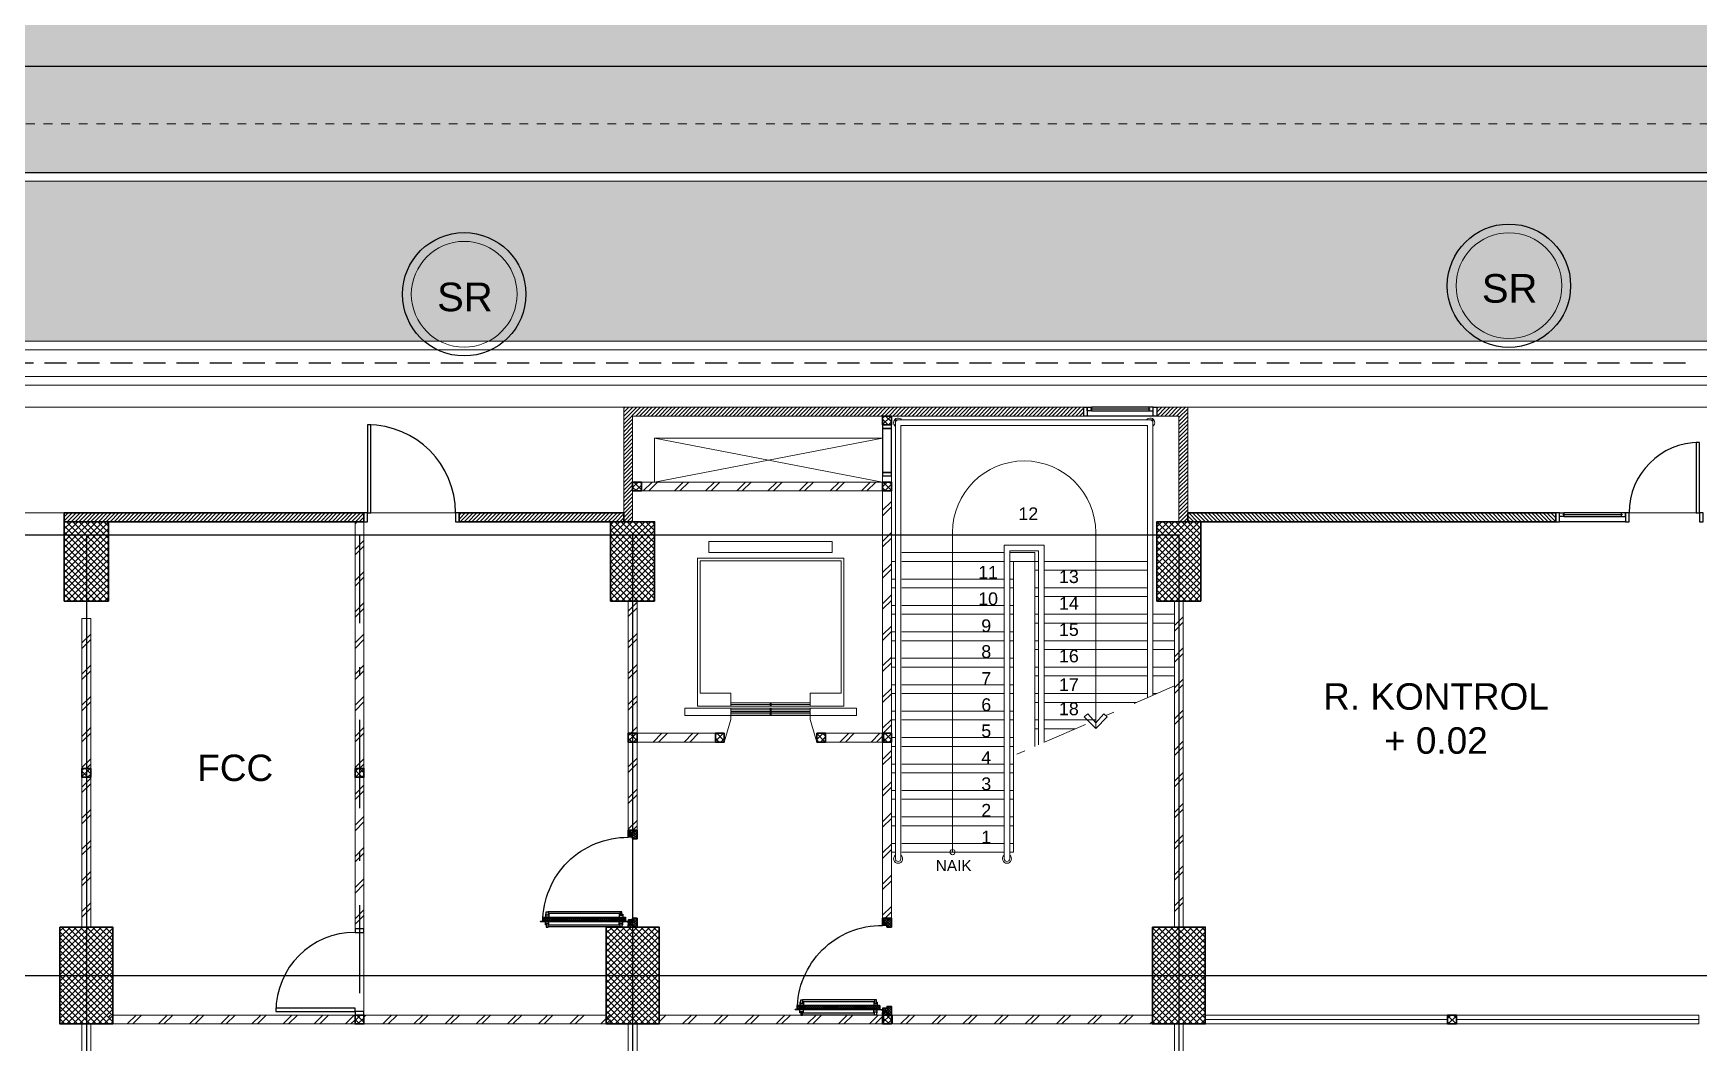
# Model space of a CAD drawing. Header units: inches. Extents: x 0 to 558, y -1 to 295.
# Drawn here: x 354.39 to 373.29, y 183.91 to 195.36 of the extents above; entities that cross this region are included whole.
import ezdxf
from ezdxf.enums import TextEntityAlignment as Align

# ---------------------------------------------------------------- set-up
doc = ezdxf.new("R2010")
doc.units = ezdxf.units.IN
doc.header["$MEASUREMENT"] = 0
for name, pattern in [('$0$HIDDEN', [0.375, 0.25, -0.125]), ('DASHDOT', [1, 0.5, -0.25, 0, -0.25]), ('DASHDOT2', [0.5, 0.25, -0.125, 0, -0.125])]:
    doc.linetypes.add(name, pattern=pattern)
for name, color, linetype, lineweight in [('ars', 11, 'Continuous', 0), ('ars @ 1', 11, 'Continuous', 0), ('ARSIR', 31, 'Continuous', 5), ('ARSIR BETON', 8, 'Continuous', 5), ('DINDING2', 146, 'Continuous', 5), ('GSB', 1, 'Continuous', 15), ('KOL', 1, 'Continuous', 30), ('KOLOM', 4, 'Continuous', 9), ('lan', 7, 'Continuous', 15), ('LIFT', 15, 'Continuous', 15), ('NOT', 7, 'Continuous', 20), ('RUMPUT', 93, 'Continuous', 0), ('SANITAIR', 15, 'Continuous', 9), ('Stair', 7, 'Continuous', 15), ('tem', 5, 'Continuous', 20)]:
    doc.layers.add(name, color=color, linetype=linetype, lineweight=lineweight)
doc.layers.add('as', color=1, linetype='Continuous', plot=False)
for name, color, linetype in [('HID', 1, 'Continuous'), ('Kusen', 30, 'Continuous'), ('LANTAI', 57, 'Continuous'), ('STL', 6, 'Continuous')]:
    doc.layers.add(name, color=color, linetype=linetype)
doc.styles.add('RM25', font='arial.ttf')
doc.styles.get("Standard").update_dxf_attribs({"font": 'arial.ttf'})
pattern_1 = [(45, (1595.51912, -394.0752), (-0.176776695, 0.176776695), []), (45, (1595.58162, -394.0752), (-0.176776695, 0.176776695), [])]
pattern_2 = [(225, (1.1, 1e-06), (-0.014142, 0.014142), []), (135, (1.1, 1e-06), (0.014142, 0.014142), [])]
pattern_3 = [(315, (-2e-13, 1e-06), (0.014142, 0.014142), []), (45, (-2e-13, 1e-06), (-0.014142, 0.014142), [])]
pattern_4 = [(86.66969, (37.0798, 226.14725), (-0.5066041, 0.569206), [0.142875, -0.934755]), (41.66969, (37.0798, 226.14725), (-0.5066045, 0.5692064), [0.142875, -0.619125]), (131.66969, (37.0798, 226.14725), (-0.5692064, -0.5066045), [0.142875, -0.619125])]

# ---------------------------------------------------------------- blocks, each defined once
blk = doc.blocks.new('K 10.10')
at = {"layer": 'ars'}
h = blk.add_hatch(dxfattribs=at)
h.set_pattern_fill('_USER', color=256, scale=0.05, angle=45, double=1, pattern_type=0)
h.set_pattern_definition([(45, (0, 0), (-0.035355339, 0.035355339), []), (135, (0, 0), (-0.035355339, -0.035355339), [])])
h.paths.add_polyline_path([(1560.538, 1380.407), (1560.638, 1380.407), (1560.638, 1380.507), (1560.538, 1380.507)])
at = {"layer": 'KOL'}
blk.add_lwpolyline([(1560.538, 1380.407), (1560.638, 1380.407), (1560.638, 1380.507), (1560.538, 1380.507)], close=True, dxfattribs=at)
blk = doc.blocks.new('k1')
at = {"layer": 'ars'}
h = blk.add_hatch(dxfattribs=at)
h.set_pattern_fill('_USER', color=256, scale=0.05, angle=45, double=1, pattern_type=0)
h.set_pattern_definition([(45, (0, -5), (-0.03535534, 0.03535534), []), (135, (0, -5), (-0.03535534, -0.03535534), [])])
h.paths.add_polyline_path([(-0.3, -0.55), (0.3, -0.55), (0.3, 0.55), (-0.3, 0.55)])
at = {"layer": 'KOL'}
blk.add_lwpolyline([(-0.3, -0.55), (0.3, -0.55), (0.3, 0.55), (-0.3, 0.55)], close=True, dxfattribs=at)
blk = doc.blocks.new('k3')
at = {"layer": 'ars'}
h = blk.add_hatch(dxfattribs=at)
h.set_pattern_fill('_USER', color=256, scale=0.05, angle=45, double=1, pattern_type=0)
h.set_pattern_definition([(45, (0, -5.05), (-0.03535534, 0.03535534), []), (135, (0, -5.05), (-0.03535534, -0.03535534), [])])
h.paths.add_polyline_path([(-0.25, -0.45), (0.25, -0.45), (0.25, 0.45), (-0.25, 0.45)])
at = {"layer": 'KOL'}
blk.add_lwpolyline([(-0.25, -0.45), (0.25, -0.45), (0.25, 0.45), (-0.25, 0.45)], close=True, dxfattribs=at)
blk = doc.blocks.new('LIFT PENUMPANG')
at = {"layer": 'LIFT'}
for points in [[(-0.705, 1.955), (-0.705, 1.83), (0.695, 1.83), (0.695, 1.955)], [(-0.835, 1.765), (-0.835, 0.085), (0.825, 0.085), (0.825, 1.765)], [(-0.805, 1.735), (-0.805, 0.235), (-0.455, 0.235), (-0.455, 0.085), (0.445, 0.085), (0.445, 0.235), (0.795, 0.235), (0.795, 1.735)], [(-0.455, 0.085), (0.445, 0.085), (0.445, 0.125), (-0.455, 0.125)], [(-0.455, 0.105), (0.445, 0.105), (0.445, 0.125), (-0.455, 0.125)], [(-0.455, 0.025), (0.445, 0.025), (0.445, 0.065), (-0.455, 0.065)], [(-0.455, 0.045), (0.445, 0.045), (0.445, 0.065), (-0.455, 0.065)], [(-0.455, -0.02), (0.445, -0.02), (0.445, 0.02), (-0.455, 0.02)], [(-0.455, 0), (0.445, 0), (0.445, 0.02), (-0.455, 0.02)], [(-0.01, 0.125), (0, 0.125), (0, 0.085), (-0.01, 0.085)], [(-0.01, 0.065), (0, 0.065), (0, 0.025), (-0.01, 0.025)], [(-0.01, 0.02), (0, 0.02), (0, -0.02), (-0.01, -0.02)]]:
    blk.add_lwpolyline(points, close=True, dxfattribs=at)
for points in [[(-0.455, -0.02), (-0.98, -0.02), (-0.98, 0.065), (0.97, 0.065), (0.97, -0.02), (0.445, -0.02)], [(-0.455, -0.02), (-0.455, -0.065), (-0.53, -0.32)], [(0.445, -0.02), (0.445, -0.065), (0.52, -0.32)]]:
    blk.add_lwpolyline(points, dxfattribs=at)
at = {"layer": 'KOLOM', "extrusion": (0, 0, -1), "zscale": -1, "rotation": 270}
blk.add_blockref('K 10.10', (-1379.877, 1560.318), dxfattribs=at)
at = {"layer": 'KOLOM', "extrusion": (0, 0, -1), "xscale": -1, "zscale": -1, "rotation": 90}
blk.add_blockref('K 10.10', (1379.887, 1560.318), dxfattribs=at)
blk = doc.blocks.new('D-P90')
at = {"layer": 'ars'}
h = blk.add_hatch(dxfattribs=at)
h.set_pattern_fill('ANSI37', color=256, scale=0.005, angle=-90, style=0)
h.set_pattern_definition([(45, (-1350.94906, -1248.591899), (0.01122532015, -0.01122532015), []), (315, (-1350.94906, -1248.591899), (-0.01122532015, -0.01122532015), [])])
h.paths.add_polyline_path([(0.009, -0.183, -0.414214), (0.01, -0.184), (0.01, -1.116, -0.414214), (0.009, -1.117), (-0.034, -1.117, 0.414214), (-0.037, -1.12), (-0.037, -1.142, -1), (-0.038, -1.142), (-0.038, -0.158, -1), (-0.037, -0.158), (-0.037, -0.181, 0.414214), (-0.034, -0.183)])
at = {"layer": 'as'}
for p, q in [((-0.04, -0.158), (-0.046, -0.158)), ((-0.042, -0.161), (-0.042, -0.155))]:
    blk.add_line(p, q, dxfattribs=at)
at = {"layer": 'HID'}
for p, q in [((-0.044, -0.125), (-0.092, -0.077)), ((-0.042, -0.123), (-0.091, -0.075)), ((-0.066, -0.147), (-0.023, -0.104)), ((-0.063, -0.147), (-0.023, -0.107)), ((0.966, -0.147), (0.923, -0.104)), ((0.963, -0.147), (0.923, -0.107)), ((0.942, -0.123), (0.991, -0.075)), ((0.944, -0.125), (0.992, -0.077))]:
    blk.add_line(p, q, dxfattribs=at)
for points in [[(-0.044, -0.125), (-0.044, -0.125), (-0.042, -0.123), (-0.042, -0.123)], [(0.944, -0.125), (0.944, -0.125), (0.942, -0.123), (0.942, -0.123)]]:
    blk.add_lwpolyline(points, dxfattribs=at)
at = {"layer": 'KOL'}
blk.add_line((0.97, -0.13), (0.97, -0.15), dxfattribs=at)
at = {"layer": 'Kusen'}
for p, q in [((-0.042, -0.155), (-0.038, -0.156)), ((-0.042, -0.157), (-0.038, -0.158))]:
    blk.add_line(p, q, dxfattribs=at)
at = {"layer": 'Kusen', "ltscale": 2}
for p, q in [((-0.099, -0.221), (-0.099, -1.06)), ((-0.079, -0.241), (-0.079, -1.06)), ((-0.074, -0.211), (-0.04, -0.211)), ((-0.074, -0.221), (-0.074, -0.211)), ((-0.074, -0.251), (-0.074, -0.241)), ((-0.074, -0.251), (-0.04, -0.251)), ((-0.061, -0.251), (-0.061, -0.211)), ((-0.04, -0.251), (-0.04, -0.211)), ((0.046, -0.211), (0.012, -0.211)), ((0.012, -0.251), (0.012, -0.211)), ((0.046, -0.251), (0.012, -0.251)), ((0.033, -0.251), (0.033, -0.211)), ((0.046, -0.221), (0.046, -0.211)), ((0.046, -0.251), (0.046, -0.241)), ((0.053, -0.241), (0.053, -1.06)), ((0.073, -0.221), (0.073, -1.06)), ((-0.074, -1.05), (-0.04, -1.05)), ((-0.074, -1.05), (-0.074, -1.06)), ((-0.074, -1.08), (-0.074, -1.09)), ((-0.074, -1.09), (-0.04, -1.09)), ((-0.061, -1.05), (-0.061, -1.09)), ((-0.04, -1.05), (-0.04, -1.09)), ((0.046, -1.05), (0.012, -1.05)), ((0.012, -1.05), (0.012, -1.09)), ((0.046, -1.09), (0.012, -1.09)), ((0.033, -1.05), (0.033, -1.09)), ((0.046, -1.05), (0.046, -1.06)), ((0.046, -1.08), (0.046, -1.09))]:
    blk.add_line(p, q, dxfattribs=at)
for points in [[(-0.099, -0.241), (-0.061, -0.241), (-0.061, -0.221), (-0.099, -0.221), (-0.099, -0.241)], [(0.073, -0.241), (0.033, -0.241), (0.033, -0.221), (0.073, -0.221), (0.073, -0.241)], [(-0.101, -1.06), (-0.061, -1.06), (-0.061, -1.08), (-0.101, -1.08), (-0.101, -1.06)], [(0.073, -1.06), (0.033, -1.06), (0.033, -1.08), (0.073, -1.08), (0.073, -1.06)]]:
    blk.add_lwpolyline(points, dxfattribs=at)
at = {"layer": 'Kusen'}
blk.add_circle((-0.042, -0.158), 0.001, dxfattribs=at)
for radius, start, end in [(0.0025, 75.7804, 11.3851), (0.961, 270, 0.4597)]:
    blk.add_arc((-0.042, -0.158), radius, start, end, dxfattribs=at)
at = {"layer": 'STL'}
for p, q in [((-0.038, -0.158), (-0.038, -1.142)), ((-0.037, -0.181), (-0.037, -0.158)), ((-0.034, -0.183), (0.009, -0.183)), ((0.01, -0.184), (0.01, -1.116)), ((-0.037, -1.12), (-0.037, -1.142)), ((-0.034, -1.117), (0.009, -1.117))]:
    blk.add_line(p, q, dxfattribs=at)
for points in [[(0, -0.1), (0, -0.103), (-0.019, -0.103, 0.414214), (-0.02, -0.105), (-0.02, -0.148, -0.414214), (-0.022, -0.15), (-0.068, -0.15, -0.414214), (-0.07, -0.148), (-0.07, -0.13), (-0.067, -0.13), (-0.067, -0.146, 0.414214), (-0.065, -0.147), (-0.024, -0.147, 0.414214), (-0.023, -0.146), (-0.023, -0.102, -0.414214), (-0.021, -0.1)], [(0.9, -0.1), (0.9, -0.103), (0.919, -0.103, -0.414214), (0.92, -0.105), (0.92, -0.148, 0.414214), (0.922, -0.15), (0.968, -0.15, 0.414214), (0.97, -0.148), (0.97, -0.13), (0.967, -0.13), (0.967, -0.146, -0.414214), (0.966, -0.147), (0.925, -0.147, -0.414214), (0.923, -0.146), (0.923, -0.102, 0.414214), (0.921, -0.1)]]:
    blk.add_lwpolyline(points, format="xyb", close=True, dxfattribs=at)
blk.add_lwpolyline([(0.009, -0.182), (-0.034, -0.182, -0.414214), (-0.035, -0.181), (-0.035, -0.158, 1), (-0.04, -0.158), (-0.04, -1.142, 1), (-0.035, -1.142), (-0.035, -1.12, -0.414214), (-0.034, -1.119), (0.009, -1.119, 0.414214), (0.012, -1.116), (0.012, -0.184)], format="xyb", dxfattribs=at)
for centre, radius, start, end in [((-0.038, -0.158), 0.00075, 0, 180), ((-0.034, -0.181), 0.0025, 180, 270), ((0.009, -0.184), 0.0025, 360, 90), ((0.009, -0.184), 0.001, 360, 90), ((-0.034, -1.12), 0.0025, 90, 180), ((0.009, -1.116), 0.001, 270, 0), ((-0.038, -1.142), 0.00075, 180, 0)]:
    blk.add_arc(centre, radius, start, end, dxfattribs=at)
blk = doc.blocks.new('PINTU DARURAT')
at = {"layer": 'ARSIR'}
h = blk.add_hatch(dxfattribs=at)
h.set_pattern_fill('_USER', color=256, scale=0.02, angle=315, style=0, double=1, pattern_type=0)
h.set_pattern_definition(pattern_3)
edge = h.paths.add_edge_path()
edge.add_line((0, 0), (0.1, 0))
edge.add_line((0.1, 0), (0.1, 0.05))
edge.add_line((0.1, 0.05), (0.077, 0.05))
edge.add_line((0.077, 0.05), (0.077, 0.096))
edge.add_arc((0.076, 0.096), 0.0015, 360, 450)
edge.add_line((0.075, 0.097), (0.035, 0.097))
edge.add_arc((0.035, 0.096), 0.0015, 90, 180)
edge.add_line((0.033, 0.096), (0.033, 0.08))
edge.add_line((0.033, 0.08), (0.03, 0.08))
edge.add_line((0.03, 0.08), (0.03, 0.1))
edge.add_line((0.03, 0.1), (0, 0.1))
edge.add_line((0, 0.1), (0, 0))
h = blk.add_hatch(dxfattribs=at)
h.set_pattern_fill('_USER', color=256, scale=0.02, angle=315, style=0, double=1, pattern_type=0)
h.set_pattern_definition(pattern_3)
edge = h.paths.add_edge_path()
edge.add_line((0, 0), (0.1, 0))
edge.add_line((0.1, 0), (0.1, 0.05))
edge.add_line((0.1, 0.05), (0.077, 0.05))
edge.add_line((0.077, 0.05), (0.077, 0.096))
edge.add_arc((0.076, 0.096), 0.0015, 360, 450)
edge.add_line((0.075, 0.097), (0.035, 0.097))
edge.add_arc((0.035, 0.096), 0.0015, 90, 180)
edge.add_line((0.033, 0.096), (0.033, 0.08))
edge.add_line((0.033, 0.08), (0.03, 0.08))
edge.add_line((0.03, 0.08), (0.03, 0.1))
edge.add_line((0.03, 0.1), (0, 0.1))
edge.add_line((0, 0.1), (0, 0))
h = blk.add_hatch(dxfattribs=at)
h.set_pattern_fill('_USER', color=256, scale=0.02, angle=315, style=0, double=1, pattern_type=0)
h.set_pattern_definition(pattern_2)
edge = h.paths.add_edge_path()
edge.add_line((1.1, 0), (1, 0))
edge.add_line((1, 0), (1, 0.05))
edge.add_line((1, 0.05), (1.023, 0.05))
edge.add_line((1.023, 0.05), (1.023, 0.096))
edge.add_arc((1.024, 0.096), 0.0015, -630, -540, ccw=False)
edge.add_line((1.024, 0.097), (1.065, 0.097))
edge.add_arc((1.065, 0.096), 0.0015, -360, -270, ccw=False)
edge.add_line((1.067, 0.096), (1.067, 0.08))
edge.add_line((1.067, 0.08), (1.07, 0.08))
edge.add_line((1.07, 0.08), (1.07, 0.1))
edge.add_line((1.07, 0.1), (1.1, 0.1))
edge.add_line((1.1, 0.1), (1.1, 0))
h = blk.add_hatch(dxfattribs=at)
h.set_pattern_fill('_USER', color=256, scale=0.02, angle=315, style=0, double=1, pattern_type=0)
h.set_pattern_definition(pattern_2)
edge = h.paths.add_edge_path()
edge.add_line((1.1, 0), (1, 0))
edge.add_line((1, 0), (1, 0.05))
edge.add_line((1, 0.05), (1.023, 0.05))
edge.add_line((1.023, 0.05), (1.023, 0.096))
edge.add_arc((1.024, 0.096), 0.0015, -630, -540, ccw=False)
edge.add_line((1.024, 0.097), (1.065, 0.097))
edge.add_arc((1.065, 0.096), 0.0015, -360, -270, ccw=False)
edge.add_line((1.067, 0.096), (1.067, 0.08))
edge.add_line((1.067, 0.08), (1.07, 0.08))
edge.add_line((1.07, 0.08), (1.07, 0.1))
edge.add_line((1.07, 0.1), (1.1, 0.1))
edge.add_line((1.1, 0.1), (1.1, 0))
at = {"layer": 'KOL'}
blk.add_line((1.1, 0.1), (1.1, 0), dxfattribs=at)
blk.add_line((1.1, 0.1), (1.1, 0), dxfattribs=at)
blk.add_line((1.1, 0.1), (1.1, 0), dxfattribs=at)
blk.add_line((1.1, 0.1), (1.1, 0), dxfattribs=at)
for points in [[(0, 0), (0.1, 0), (0.1, 0.05), (0.077, 0.05), (0.077, 0.096, 0.414214), (0.075, 0.097), (0.035, 0.097, 0.414214), (0.033, 0.096), (0.033, 0.08), (0.03, 0.08), (0.03, 0.1), (0, 0.1)], [(0, 0), (0.1, 0), (0.1, 0.05), (0.077, 0.05), (0.077, 0.096, 0.414214), (0.075, 0.097), (0.035, 0.097, 0.414214), (0.033, 0.096), (0.033, 0.08), (0.03, 0.08), (0.03, 0.1), (0, 0.1)], [(1.1, 0), (1, 0), (1, 0.05), (1.023, 0.05), (1.023, 0.096, -0.414214), (1.024, 0.097), (1.065, 0.097, -0.414214), (1.067, 0.096), (1.067, 0.08), (1.07, 0.08), (1.07, 0.1), (1.1, 0.1)], [(1.1, 0), (1, 0), (1, 0.05), (1.023, 0.05), (1.023, 0.096, -0.414214), (1.024, 0.097), (1.065, 0.097, -0.414214), (1.067, 0.096), (1.067, 0.08), (1.07, 0.08), (1.07, 0.1), (1.1, 0.1)]]:
    blk.add_lwpolyline(points, format="xyb", close=True, dxfattribs=at)
at = {"layer": 'Kusen', "xscale": -1, "rotation": 180}
blk.add_blockref('D-P90', (0.1, -0.05), dxfattribs=at)
blk = doc.blocks.new('T. J2')
at = {"layer": 'Kusen'}
for p, q in [((-0.419, 0), (0.331, 0)), ((-0.369, 0.1), (0.281, 0.1)), ((0.281, 0.06), (-0.369, 0.06))]:
    blk.add_line(p, q, dxfattribs=at)
for points in [[(-0.459, 0), (-0.419, 0), (-0.419, 0.1), (-0.459, 0.1)], [(0.331, 0), (0.371, 0), (0.371, 0.1), (0.331, 0.1)]]:
    blk.add_lwpolyline(points, close=True, dxfattribs=at)
for points in [[(-0.369, 0.077), (-0.369, 0.06), (-0.419, 0.06), (-0.419, 0.1), (-0.369, 0.1), (-0.369, 0.082), (-0.379, 0.082), (-0.379, 0.077), (-0.369, 0.077)], [(0.281, 0.077), (0.281, 0.06), (0.331, 0.06), (0.331, 0.1), (0.281, 0.1), (0.281, 0.082), (0.291, 0.082), (0.291, 0.077), (0.281, 0.077)]]:
    blk.add_lwpolyline(points, dxfattribs=at)
at = {"layer": 'Kusen', "color": 141}
blk.add_lwpolyline([(-0.379, 0.077), (0.291, 0.077), (0.291, 0.082), (-0.379, 0.082)], close=True, dxfattribs=at)
blk = doc.blocks.new('P.SHAFT')
for points in [[(-0.05, 0.54), (-0.05, 0.58), (0.05, 0.58), (0.05, 0.54)], [(-0.05, 0.04), (-0.05, 0.54), (0.05, 0.54), (0.05, 0.04)], [(-0.05, 0), (-0.05, 0.04), (0.05, 0.04), (0.05, 0)]]:
    blk.add_lwpolyline(points, close=True)
blk = doc.blocks.new('P.80')
at = {"layer": 'Kusen'}
for points in [[(-69.809, -74.837), (-69.769, -74.837), (-69.769, -74.037), (-69.809, -74.037)], [(-70.609, -74.937), (-70.569, -74.937), (-70.569, -74.837), (-70.609, -74.837)], [(-69.769, -74.937), (-69.729, -74.937), (-69.729, -74.837), (-69.769, -74.837)]]:
    blk.add_lwpolyline(points, close=True, dxfattribs=at)
blk.add_arc((-69.769, -74.837), 0.8, 90, 180, dxfattribs=at)
blk = doc.blocks.new('DEN-1 BLOK 2')
at = {"layer": 'ars'}
h = blk.add_hatch(dxfattribs=at)
h.set_pattern_fill('ANSI31', color=256, scale=0.25, style=0)
h.set_pattern_definition([(45, (68.100002, 55.805), (-0.02209709, 0.02209709), [])])
h.paths.add_polyline_path([(73.32, 57.105), (73.32, 57.005), (68.2, 57.005), (68.2, 55.805), (68.1, 55.805), (68.1, 57.105)])
h = blk.add_hatch(dxfattribs=at)
h.set_pattern_fill('ANSI31', color=256, scale=0.25, style=0)
h.set_pattern_definition([(45, (74.15, 55.805), (-0.0220971, 0.0220971), [])])
edge = h.paths.add_edge_path()
edge.add_line((74.5, 55.805), (74.5, 57.105))
edge.add_line((74.5, 57.105), (74.15, 57.105))
edge.add_line((74.15, 57.105), (74.15, 57.005))
edge.add_line((74.15, 57.005), (74.4, 57.005))
edge.add_line((74.4, 57.005), (74.4, 55.805))
edge.add_line((74.4, 55.805), (74.5, 55.805))
h = blk.add_hatch(dxfattribs=at)
h.set_pattern_fill('ANSI31', color=256, scale=0.25, angle=180, style=0)
h.set_pattern_definition([(225, (-418.078732, 382.87959), (0.0220970869, -0.0220970869), [])])
h.paths.add_polyline_path([(65.15, 55.805), (61.75, 55.805), (61.75, 55.905), (65.15, 55.905)])
h = blk.add_hatch(dxfattribs=at)
h.set_pattern_fill('TEMBOK', color=256, scale=0.25)
h.set_pattern_definition([(45, (-9.3, -3.175), (-0.1767767, 0.1767767), []), (45, (-9.2375, -3.175), (-0.1767767, 0.1767767), [])])
h.paths.add_polyline_path([(65.05, 53.005), (65.15, 53.005), (65.15, 55.805), (65.05, 55.805)])
h = blk.add_hatch(dxfattribs=at)
h.set_pattern_fill('ANSI31', color=256, scale=0.25, angle=180, style=0)
h.set_pattern_definition([(225, (-414.678732, 382.879584), (0.0220970869, -0.0220970869), [])])
h.paths.add_polyline_path([(68.1, 55.805), (68.1, 55.905), (66.23, 55.905), (66.23, 55.805)])
h = blk.add_hatch(dxfattribs=at)
h.set_pattern_fill('ANSI31', color=256, scale=0.25, angle=180, style=0)
h.set_pattern_definition([(315, (566.278732, 382.879584), (-0.0220970869, -0.0220970869), [])])
h.paths.add_polyline_path([(74.5, 55.905), (74.5, 55.805), (78.68, 55.805), (78.68, 55.905)])
h = blk.add_hatch(dxfattribs=at)
h.set_pattern_fill('TEMBOK', color=256, scale=0.25)
h.set_pattern_definition([(45, (-12.4, -3.175), (-0.1767767, 0.1767767), []), (45, (-12.3375, -3.175), (-0.1767767, 0.1767767), [])])
h.paths.add_polyline_path([(61.95, 53.005), (62.05, 53.005), (62.05, 54.705), (61.95, 54.705)])
h = blk.add_hatch(dxfattribs=at)
h.set_pattern_fill('TEMBOK', color=256, scale=0.25)
h.set_pattern_definition([(45, (-12.4, -1.275), (-0.1767767, 0.1767767), []), (45, (-12.3375, -1.275), (-0.1767767, 0.1767767), [])])
h.paths.add_polyline_path([(61.95, 51.205), (62.05, 51.205), (62.05, 52.905), (61.95, 52.905)])
h = blk.add_hatch(dxfattribs=at)
h.set_pattern_fill('TEMBOK', color=256, scale=0.25)
h.set_pattern_definition([(45, (-9.3, -1.355), (-0.1767767, 0.1767767), []), (45, (-9.2375, -1.355), (-0.1767767, 0.1767767), [])])
h.paths.add_polyline_path([(65.05, 51.185), (65.15, 51.185), (65.15, 52.905), (65.05, 52.905)])
h = blk.add_hatch(dxfattribs=at)
h.set_pattern_fill('TEMBOK', color=256, scale=0.25)
h.set_pattern_definition([(45, (-2.9, 0.425), (-0.1767767, 0.1767767), []), (45, (-2.8375, 0.425), (-0.1767767, 0.1767767), [])])
h.paths.add_polyline_path([(65.05, 50.105), (62.25, 50.105), (62.25, 50.205), (65.05, 50.205)])
h = blk.add_hatch(dxfattribs=at)
h.set_pattern_fill('TEMBOK', color=256, scale=0.25)
h.set_pattern_definition([(45, (-4e-10, 0.425), (-0.1767767, 0.1767767), []), (45, (0.0625, 0.425), (-0.1767767, 0.1767767), [])])
h.paths.add_polyline_path([(67.95, 50.105), (65.15, 50.105), (65.15, 50.205), (67.95, 50.205)])
at = {"layer": 'ars @ 1'}
h = blk.add_hatch(dxfattribs=at)
h.set_pattern_fill('TEMBOK', color=256, scale=0.25)
h.set_pattern_definition([(45, (-116.45885, -2.98558), (-0.1767767, 0.1767767), []), (45, (-116.39635, -2.98558), (-0.1767767, 0.1767767), [])])
h.paths.add_polyline_path([(68.3, 56.255), (68.3, 56.155), (71.038, 56.155), (71.038, 56.255)])
h = blk.add_hatch(dxfattribs=at)
h.set_pattern_fill('TEMBOK', color=256, scale=0.25)
h.set_pattern_definition([(45, (1595.49478, -394.0752), (-0.176776695, 0.176776695), []), (45, (1595.55728, -394.0752), (-0.176776695, 0.176776695), [])])
h.paths.add_polyline_path([(71.038, 51.305), (71.138, 51.305), (71.138, 56.155), (71.038, 56.155)])
h = blk.add_hatch(dxfattribs=at)
h.set_pattern_fill('TEMBOK', color=256, scale=0.25)
h.set_pattern_definition(pattern_1)
h.paths.add_polyline_path([(68.15, 52.305), (68.25, 52.305), (68.25, 54.905), (68.15, 54.905)])
h = blk.add_hatch(dxfattribs=at)
h.set_pattern_fill('TEMBOK', color=256, scale=0.25)
h.set_pattern_definition(pattern_1)
h.paths.add_polyline_path([(74.35, 51.205), (74.45, 51.205), (74.45, 54.905), (74.35, 54.905)])
h = blk.add_hatch(dxfattribs=at)
h.set_pattern_fill('TEMBOK', color=256, scale=0.25)
h.set_pattern_definition(pattern_1)
h.paths.add_polyline_path([(74.35, 51.205), (74.45, 51.205), (74.45, 54.905), (74.35, 54.905)])
h = blk.add_hatch(dxfattribs=at)
h.set_pattern_fill('TEMBOK', color=256, scale=0.25)
h.set_pattern_definition(pattern_1)
h.paths.add_polyline_path([(69.141, 53.305), (69.141, 53.405), (68.25, 53.405), (68.25, 53.305)])
h = blk.add_hatch(dxfattribs=at)
h.set_pattern_fill('TEMBOK', color=256, scale=0.25)
h.set_pattern_definition(pattern_1)
h.paths.add_polyline_path([(71.05, 53.305), (71.05, 53.405), (70.391, 53.405), (70.391, 53.305)])
h = blk.add_hatch(dxfattribs=at)
h.set_pattern_fill('TEMBOK', color=256, scale=0.25)
h.set_pattern_definition(pattern_1)
h.paths.add_polyline_path([(71.05, 50.105), (71.05, 50.205), (68.5, 50.205), (68.5, 50.105)])
h = blk.add_hatch(dxfattribs=at)
h.set_pattern_fill('TEMBOK', color=256, scale=0.25)
h.set_pattern_definition(pattern_1)
h.paths.add_polyline_path([(74.1, 50.105), (74.1, 50.205), (71.15, 50.205), (71.15, 50.105)])
at = {"layer": 'ars'}
for p, q in [((71.182, 56.961), (71.182, 51.98)), ((71.182, 56.961), (74.106, 56.961)), ((71.244, 56.899), (71.244, 51.98)), ((71.244, 56.899), (74.044, 56.899)), ((74.044, 56.899), (74.044, 53.809)), ((74.106, 56.961), (74.106, 53.836)), ((71.256, 55.455), (72.418, 55.455)), ((72.418, 55.539), (72.87, 55.539)), ((72.418, 55.539), (72.418, 51.98)), ((72.48, 55.476), (72.808, 55.476)), ((72.48, 55.476), (72.48, 51.98)), ((72.486, 55.455), (72.764, 55.455)), ((72.764, 55.355), (72.764, 55.455)), ((72.808, 55.476), (72.808, 53.274)), ((72.87, 55.539), (72.87, 53.301)), ((72.764, 55.255), (72.808, 55.255)), ((72.87, 55.255), (74.044, 55.255)), ((71.138, 55.155), (71.182, 55.155)), ((71.256, 55.155), (72.418, 55.155)), ((72.48, 55.155), (72.524, 55.155)), ((71.138, 54.855), (71.182, 54.855)), ((71.256, 54.855), (72.418, 54.855)), ((72.48, 54.855), (72.524, 54.855)), ((72.764, 54.955), (72.808, 54.955)), ((72.87, 54.955), (74.044, 54.955)), ((72.764, 54.655), (72.808, 54.655)), ((72.87, 54.655), (74.044, 54.655)), ((74.106, 54.655), (74.35, 54.655)), ((71.138, 54.555), (71.182, 54.555)), ((71.256, 54.555), (72.418, 54.555)), ((72.48, 54.555), (72.524, 54.555)), ((71.138, 54.255), (71.182, 54.255)), ((71.256, 54.255), (72.418, 54.255)), ((72.48, 54.255), (72.524, 54.255)), ((72.764, 54.355), (72.808, 54.355)), ((72.87, 54.355), (74.044, 54.355)), ((74.106, 54.355), (74.35, 54.355)), ((71.138, 53.955), (71.182, 53.955)), ((71.256, 53.955), (72.418, 53.955)), ((72.48, 53.955), (72.524, 53.955)), ((72.764, 54.055), (72.808, 54.055)), ((72.87, 54.055), (74.044, 54.055)), ((74.106, 54.055), (74.35, 54.055)), ((72.764, 53.755), (72.808, 53.755)), ((72.87, 53.755), (73.919, 53.755)), ((71.138, 53.655), (71.182, 53.655)), ((71.256, 53.655), (72.418, 53.655)), ((72.48, 53.655), (72.524, 53.655)), ((71.138, 53.355), (71.182, 53.355)), ((71.256, 53.355), (72.418, 53.355)), ((72.48, 53.355), (72.524, 53.355)), ((72.764, 53.455), (72.808, 53.455)), ((72.87, 53.455), (73.226, 53.455)), ((71.138, 53.055), (71.182, 53.055)), ((71.256, 53.055), (72.418, 53.055)), ((72.48, 53.055), (72.524, 53.055)), ((71.138, 52.755), (71.182, 52.755)), ((71.256, 52.755), (72.418, 52.755)), ((72.48, 52.755), (72.524, 52.755)), ((71.138, 52.455), (71.182, 52.455)), ((71.256, 52.455), (72.418, 52.455)), ((72.48, 52.455), (72.524, 52.455)), ((71.138, 52.155), (71.182, 52.155)), ((71.256, 52.155), (72.418, 52.155)), ((72.48, 52.155), (72.524, 52.155))]:
    blk.add_line(p, q, dxfattribs=at)
for centre, radius, start, end in [((71.213, 56.93), 0.0512, 37.5719, 232.4281), ((71.213, 56.93), 0.0312, 90, 180), ((71.213, 56.93), 0.0512, 307.5719, 322.4281), ((74.075, 56.93), 0.0512, 307.5719, 142.4281), ((74.075, 56.93), 0.0512, 217.5719, 232.4281), ((74.075, 56.93), 0.0312, 0, 90), ((71.213, 51.98), 0.0512, 127.5719, 52.4281), ((72.449, 51.98), 0.0512, 127.5719, 52.4281), ((71.213, 51.98), 0.0312, 180, 0), ((72.449, 51.98), 0.0312, 180, 0)]:
    blk.add_arc(centre, radius, start, end, dxfattribs=at)
at = {"layer": 'as', "linetype": '$0$HIDDEN'}
blk.add_line((80.15, 57.605), (0.45, 57.605), dxfattribs=at)
at = {"layer": 'as'}
for p, q in [((0, 55.655), (74.4, 55.655)), ((62, 55.655), (62, 42.555)), ((68.2, 55.655), (68.2, 42.555)), ((74.4, 55.655), (74.4, 42.555)), ((-0.25, 50.655), (80.6, 50.655))]:
    blk.add_line(p, q, dxfattribs=at)
at = {"layer": 'as', "linetype": 'DASHDOT', "ltscale": 2}
for p, q in [((65.1, 55.655), (65.1, 50.105)), ((62, 55.23), (62, 42.505)), ((68.2, 55.23), (68.2, 42.505)), ((74.4, 55.23), (74.4, 42.505))]:
    blk.add_line(p, q, dxfattribs=at)
at = {"layer": 'KOL'}
for points in [[(65.15, 55.805), (61.75, 55.805), (61.75, 55.905), (65.15, 55.905)], [(68.1, 55.805), (66.23, 55.805), (66.23, 55.905), (68.1, 55.905)], [(78.68, 55.805), (74.5, 55.805), (74.5, 55.905), (78.68, 55.905)]]:
    blk.add_lwpolyline(points, close=True, dxfattribs=at)
at = {"layer": 'Kusen'}
for p, q in [((79.47, 55.805), (78.72, 55.805)), ((79.42, 55.905), (78.77, 55.905)), ((78.77, 55.865), (79.42, 55.865))]:
    blk.add_line(p, q, dxfattribs=at)
for points in [[(65.19, 55.905), (65.23, 55.905), (65.23, 56.905), (65.19, 56.905)], [(65.15, 55.805), (65.19, 55.805), (65.19, 55.905), (65.15, 55.905)], [(66.19, 55.805), (66.23, 55.805), (66.23, 55.905), (66.19, 55.905)], [(78.72, 55.905), (78.68, 55.905), (78.68, 55.805), (78.72, 55.805)], [(65.15, 51.145), (65.15, 51.185), (65.05, 51.185), (65.05, 51.145)], [(65.05, 50.245), (65.05, 50.285), (64.15, 50.285), (64.15, 50.245)], [(65.15, 50.205), (65.15, 50.245), (65.05, 50.245), (65.05, 50.205)]]:
    blk.add_lwpolyline(points, close=True, dxfattribs=at)
for points in [[(78.77, 55.883), (78.77, 55.865), (78.72, 55.865), (78.72, 55.905), (78.77, 55.905), (78.77, 55.888), (78.76, 55.888), (78.76, 55.883), (78.77, 55.883)], [(79.42, 55.883), (79.42, 55.865), (79.47, 55.865), (79.47, 55.905), (79.42, 55.905), (79.42, 55.888), (79.43, 55.888), (79.43, 55.883), (79.42, 55.883)]]:
    blk.add_lwpolyline(points, dxfattribs=at)
at = {"layer": 'Kusen', "color": 141}
blk.add_lwpolyline([(79.43, 55.883), (78.76, 55.883), (78.76, 55.888), (79.43, 55.888)], close=True, dxfattribs=at)
at = {"layer": 'Kusen'}
for centre, radius, start, end in [((65.19, 55.905), 1, 360, 90), ((65.05, 50.245), 0.9, 90, 180)]:
    blk.add_arc(centre, radius, start, end, dxfattribs=at)
at = {"layer": 'lan'}
for p, q in [((0.45, 57.105), (86.35, 57.105)), ((65.23, 55.905), (66.19, 55.905)), ((80.27, 55.905), (79.51, 55.905)), ((71.831, 52.055), (71.831, 55.682)), ((73.457, 55.682), (73.457, 53.458)), ((71.138, 55.355), (71.182, 55.355)), ((71.256, 55.355), (72.418, 55.355)), ((72.486, 55.355), (72.808, 55.355)), ((72.524, 55.355), (72.524, 52.055)), ((72.764, 55.355), (72.764, 53.255)), ((72.87, 55.355), (74.044, 55.355)), ((71.138, 55.055), (71.182, 55.055)), ((71.256, 55.055), (72.418, 55.055)), ((72.48, 55.055), (72.524, 55.055)), ((72.764, 55.055), (72.808, 55.055)), ((72.87, 55.055), (74.044, 55.055)), ((71.138, 54.755), (71.182, 54.755)), ((71.256, 54.755), (72.418, 54.755)), ((72.48, 54.755), (72.524, 54.755)), ((72.764, 54.755), (72.808, 54.755)), ((72.87, 54.755), (74.044, 54.755)), ((74.106, 54.755), (74.35, 54.755)), ((71.138, 54.455), (71.182, 54.455)), ((71.256, 54.455), (72.418, 54.455)), ((72.48, 54.455), (72.524, 54.455)), ((72.764, 54.455), (72.808, 54.455)), ((72.87, 54.455), (74.044, 54.455)), ((74.106, 54.455), (74.35, 54.455)), ((71.138, 54.155), (71.182, 54.155)), ((71.256, 54.155), (72.418, 54.155)), ((72.48, 54.155), (72.524, 54.155)), ((72.764, 54.155), (72.808, 54.155)), ((72.87, 54.155), (74.044, 54.155)), ((74.106, 54.155), (74.35, 54.155)), ((71.138, 53.855), (71.182, 53.855)), ((71.256, 53.855), (72.418, 53.855)), ((72.48, 53.855), (72.524, 53.855)), ((72.764, 53.855), (72.808, 53.855)), ((72.87, 53.855), (74.044, 53.855)), ((74.106, 53.855), (74.15, 53.855)), ((71.138, 53.555), (71.182, 53.555)), ((71.256, 53.555), (72.418, 53.555)), ((72.48, 53.555), (72.524, 53.555)), ((72.764, 53.555), (72.808, 53.555)), ((72.87, 53.555), (73.457, 53.555)), ((71.138, 53.255), (71.182, 53.255)), ((71.256, 53.255), (72.418, 53.255)), ((72.48, 53.255), (72.524, 53.255)), ((71.138, 52.955), (71.182, 52.955)), ((71.256, 52.955), (72.418, 52.955)), ((72.48, 52.955), (72.524, 52.955)), ((71.138, 52.655), (71.182, 52.655)), ((71.256, 52.655), (72.418, 52.655)), ((72.48, 52.655), (72.524, 52.655)), ((71.138, 52.355), (71.182, 52.355)), ((71.256, 52.355), (72.418, 52.355)), ((72.48, 52.355), (72.524, 52.355)), ((71.138, 52.055), (71.182, 52.055)), ((71.256, 52.055), (72.418, 52.055)), ((72.48, 52.055), (72.524, 52.055)), ((65.15, 51.145), (65.15, 50.245)), ((77.45, 50.155), (74.7, 50.155)), ((77.55, 50.155), (80.3, 50.155))]:
    blk.add_line(p, q, dxfattribs=at)
at = {"layer": 'lan', "linetype": 'Continuous'}
for p, q in [((71.038, 56.755), (68.45, 56.755)), ((68.45, 56.755), (68.45, 56.255))]:
    blk.add_line(p, q, dxfattribs=at)
at = {"layer": 'lan', "linetype": 'DASHDOT'}
blk.add_line((74.35, 53.942), (72.524, 53.151), dxfattribs=at)
at = {"layer": 'lan', "linetype": 'Continuous'}
for points in [[(68.45, 56.755), (71.038, 56.255)], [(68.45, 56.255), (71.038, 56.755)]]:
    blk.add_lwpolyline(points, dxfattribs=at)
at = {"layer": 'lan'}
blk.add_lwpolyline([(25.05, 55.905), (61.75, 55.905)], dxfattribs=at)
at = {"layer": 'lan', "ltscale": 2}
blk.add_lwpolyline([(73.366, 53.626), (73.326, 53.592), (73.457, 53.458), (73.588, 53.592), (73.548, 53.626), (73.457, 53.521), (73.366, 53.626)], close=True, dxfattribs=at)
at = {"layer": 'lan'}
for points in [[(74.7, 50.105), (74.7, 50.205), (77.45, 50.205), (77.45, 50.105)], [(80.3, 50.105), (80.3, 50.205), (77.55, 50.205), (77.55, 50.105)]]:
    blk.add_lwpolyline(points, close=True, dxfattribs=at)
blk.add_arc((72.644, 55.682), 0.813, 0, 180, dxfattribs=at)
at = {"layer": 'SANITAIR'}
for p, q in [((86.35, 57.855), (0.45, 57.855)), ((86.35, 57.755), (0.45, 57.755)), ((86.35, 57.455), (0.45, 57.455)), ((86.35, 57.355), (0.45, 57.355))]:
    blk.add_line(p, q, dxfattribs=at)
at = {"layer": 'Stair'}
blk.add_circle((71.831, 52.055), 0.0296, dxfattribs=at)
at = {"layer": 'tem'}
for points in [[(73.32, 57.105), (73.32, 57.005), (68.2, 57.005), (68.2, 55.805), (68.1, 55.805), (68.1, 57.105)], [(68.3, 56.255), (68.3, 56.155), (71.038, 56.155), (71.038, 56.255)], [(71.038, 56.255), (71.138, 56.255), (71.138, 56.325), (71.038, 56.325)], [(65.05, 50.105), (65.05, 50.205), (62.3, 50.205), (62.3, 50.105)], [(67.9, 50.105), (67.9, 50.205), (65.15, 50.205), (65.15, 50.105)]]:
    blk.add_lwpolyline(points, close=True, dxfattribs=at)
blk.add_lwpolyline([(74.5, 55.805), (74.5, 57.105), (74.15, 57.105), (74.15, 57.005), (74.4, 57.005), (74.4, 55.805), (74.5, 55.805)], dxfattribs=at)
at = {"layer": 'tem', "ltscale": 2}
for points in [[(71.038, 51.305), (71.138, 51.305), (71.138, 56.155), (71.038, 56.155)], [(65.05, 53.005), (65.15, 53.005), (65.15, 55.805), (65.05, 55.805)], [(68.15, 52.305), (68.25, 52.305), (68.25, 54.905), (68.15, 54.905)], [(74.35, 51.205), (74.45, 51.205), (74.45, 54.905), (74.35, 54.905)], [(74.35, 51.205), (74.45, 51.205), (74.45, 54.905), (74.35, 54.905)], [(61.95, 53.005), (62.05, 53.005), (62.05, 54.705), (61.95, 54.705)], [(69.141, 53.305), (69.141, 53.405), (68.25, 53.405), (68.25, 53.305)], [(71.05, 53.305), (71.05, 53.405), (70.391, 53.405), (70.391, 53.305)], [(61.95, 51.205), (62.05, 51.205), (62.05, 52.905), (61.95, 52.905)], [(65.05, 51.185), (65.15, 51.185), (65.15, 52.905), (65.05, 52.905)], [(61.95, 50.105), (62.05, 50.105), (62.05, 46.417), (61.95, 46.417)], [(68.15, 50.105), (68.25, 50.105), (68.25, 46.417), (68.15, 46.417)], [(71.05, 50.105), (71.05, 50.205), (68.5, 50.205), (68.5, 50.105)], [(74.1, 50.105), (74.1, 50.205), (71.15, 50.205), (71.15, 50.105)], [(74.35, 50.105), (74.45, 50.105), (74.45, 46.417), (74.35, 46.417)]]:
    blk.add_lwpolyline(points, close=True, dxfattribs=at)
at = {"xscale": -1}
blk.add_blockref('LIFT PENUMPANG', (69.761, 53.625), dxfattribs=at)
at = {"color": 2, "rotation": 90}
for p in [(68.25, 51.205), (71.138, 50.205)]:
    blk.add_blockref('PINTU DARURAT', p, dxfattribs=at)
at = {"layer": 'KOL', "xscale": -1}
for p in [(62, 55.355), (68.2, 55.355), (74.4, 55.355)]:
    blk.add_blockref('k3', p, dxfattribs=at)
at = {"layer": 'KOL', "xscale": -1, "rotation": 180}
for p in [(62, 50.655), (68.2, 50.655), (74.4, 50.655)]:
    blk.add_blockref('k1', p, dxfattribs=at)
at = {"layer": 'KOLOM', "extrusion": (0, 0, -1), "zscale": -1}
for p, rotation in [((1489.501, 1437.412), 180), ((1492.338, 1436.662), 180), ((1489.501, 1436.662), 180), ((-1448.657, 1613.943), 270), ((-1451.545, 1613.943), 270), ((1495.488, 1433.412), 180.0000000042035), ((1495.488, 1430.612), 180.0000000042035), ((-1451.545, 1610.743), 270)]:
    blk.add_blockref('K 10.10', p, dxfattribs=dict(at, rotation=rotation))
at = {"layer": 'KOLOM', "extrusion": (0, 0, -1), "xscale": -1, "zscale": -1, "rotation": 359.9999999999999}
blk.add_blockref('K 10.10', (1498.588, -1327.502), dxfattribs=at)
at = {"layer": 'KOLOM', "extrusion": (0, 0, -1), "zscale": -1}
blk.add_blockref('K 10.10', (-1638.088, -1330.302), dxfattribs=at)
at = {"layer": 'Kusen', "xscale": -1}
blk.add_blockref('T. J2', (73.691, 57.005), dxfattribs=at)
at = {"layer": 'Kusen', "color": 2, "xscale": -1, "rotation": 180.0000227905501}
blk.add_blockref('P.SHAFT', (71.088, 56.905), dxfattribs=at)
at = {"layer": 'Kusen'}
blk.add_blockref('P.80', (150.079, 130.742), dxfattribs=at)
at = {"layer": 'NOT'}
for s, width, insert, char_height, attachment_point in [('12', 0.30472, (72.804, 55.968), 0.1448, 3), ('11', 0.30472, (72.347, 55.303), 0.1448, 3), ('13', 0.30472, (73.264, 55.254), 0.1448, 3), ('10', 0.30472, (72.347, 55.003), 0.1448, 3), ('14', 0.30472, (73.264, 54.952), 0.1448, 3), ('9', 0.30472, (72.27, 54.697), 0.145, 3), ('15', 0.30472, (73.264, 54.654), 0.1448, 3), ('8', 0.30472, (72.27, 54.404), 0.145, 3), ('16', 0.30472, (73.264, 54.354), 0.1448, 3), ('7', 0.30472, (72.27, 54.098), 0.145, 3), ('17', 0.30472, (73.264, 54.028), 0.1448, 3), ('\\pi0.48114;R. KONTROL\\P\\pi1.1722;+ 0.02', 3.47586, (75.557, 53.972), 0.3, 1), ('6', 0.30472, (72.27, 53.801), 0.145, 3), ('18', 0.30472, (73.264, 53.754), 0.1448, 3), ('5', 0.30472, (72.27, 53.504), 0.145, 3), ('4', 0.30472, (72.27, 53.201), 0.145, 3), ('3', 0.30472, (72.27, 52.903), 0.145, 3), ('2', 0.30472, (72.27, 52.602), 0.145, 3), ('1', 0.30472, (72.27, 52.298), 0.145, 3)]:
    blk.add_mtext_dynamic_manual_height_columns(s, width=width, gutter_width=1, heights=[0], dxfattribs=dict(at, insert=insert, char_height=char_height, attachment_point=attachment_point))
at = {"layer": 'NOT', "insert": (63.204, 52.858), "char_height": 0.3, "attachment_point": 7, "rotation": 360}
blk.add_mtext_dynamic_manual_height_columns('\\pi0.055054;FCC', width=0.92048, gutter_width=1, heights=[0], dxfattribs=at)
at = {"layer": 'NOT', "insert": (72.048, 51.84), "char_height": 0.125, "attachment_point": 9, "style": 'RM25'}
blk.add_mtext_dynamic_manual_height_columns('NAIK', width=0.44894, gutter_width=1.25, heights=[0], dxfattribs=at)
blk = doc.blocks.new('NOT. SR')
for radius in [0.7, 0.6]:
    blk.add_circle((0, 0), radius)
blk.add_text('SR', height=0.3251).set_placement((0.008, -0.193), align=Align.CENTER)

msp = doc.modelspace()

# ---------------------------------------------------------------- hatches: boundary and pattern name
at = {"layer": 'ARSIR'}
h = msp.add_hatch(dxfattribs=at)
h.set_pattern_fill('AR-HBONE', color=256, scale=0.004, style=0)
h.set_pattern_definition([(45, (97.41734, -7.36865), (6e-17, 0.5747364), [1.2192, -0.4064]), (135, (97.7047, -7.0813), (6e-17, 0.5747364), [1.2192, -0.4064])])
edge = h.paths.add_edge_path()
edge.add_line((387.02, 163.1715), (388.22, 163.1715))
edge.add_line((388.22, 163.1715), (388.22, 186.8365))
edge.add_arc((380.07, 186.8365), 8.15, 0, 90)
edge.add_line((380.07, 194.9865), (340.1822, 194.9865))
edge.add_line((340.1822, 194.9865), (340.1822, 193.7865))
edge.add_line((340.1822, 193.7865), (380.07, 193.7865))
edge.add_arc((380.07, 186.8365), 6.95, 0, 90, ccw=False)
edge.add_line((387.02, 186.8365), (387.02, 163.1715))
at = {"layer": 'ARSIR BETON'}
h = msp.add_hatch(dxfattribs=at)
h.set_pattern_fill('AR-HBONE', color=256, scale=0.004, style=0)
h.set_pattern_definition([(45, (37.0798, 226.14725), (6e-17, 0.5747364), [1.2192, -0.4064]), (135, (37.36716, 226.4346), (6e-17, 0.5747364), [1.2192, -0.4064])])
edge = h.paths.add_edge_path()
edge.add_arc((191.2828, 190.0679), 14, 90, 180)
edge.add_line((177.2828, 190.0679), (177.2828, 133.2715))
edge.add_arc((191.2827, 133.2715), 14, 179.99992, 263.11919)
edge.add_line((189.6055, 119.3724), (189.6055, 112.3227))
edge.add_line((189.6055, 112.3227), (189.7055, 112.3227))
edge.add_line((189.7055, 112.3227), (189.7055, 112.2227))
edge.add_line((189.7055, 112.2227), (201.7055, 112.2227))
edge.add_line((201.7055, 112.2227), (201.7055, 119.2715))
edge.add_line((201.7055, 119.2715), (380.22, 119.2715))
edge.add_arc((380.22, 133.2715), 14, 270, 360)
edge.add_line((394.22, 133.2715), (394.22, 186.8365))
edge.add_arc((380.07, 186.8365), 14.15, 0.00002, 89.99998)
edge.add_line((380.07, 200.9865), (288.3873, 200.9865))
edge.add_arc((288.3873, 203.9865), 3, 180, 270, ccw=False)
edge.add_line((285.3873, 203.9865), (285.3986, 204.9823))
edge.add_line((285.3986, 204.9823), (271.3873, 205.1475))
edge.add_line((271.3873, 205.1475), (271.3873, 204.9086))
edge.add_arc((270.5466, 204.9086), 0.8408, 270, 359.99999, ccw=False)
edge.add_line((270.5466, 204.0679), (191.2828, 204.0679))
edge = h.paths.add_edge_path()
edge.add_line((191.2672, 197.9562), (265.7566, 197.9585))
edge.add_arc((265.7568, 189.203), 8.7555, 41.343, 90.00169, ccw=False)
edge.add_line((272.3302, 194.9865), (332.5823, 194.9865))
edge.add_line((332.5823, 194.9865), (332.5823, 191.8715))
edge.add_line((332.5823, 191.8715), (340.1822, 191.8715))
edge.add_line((340.1822, 191.8715), (340.1822, 194.9865))
edge.add_line((340.1822, 194.9865), (380.07, 194.9865))
edge.add_arc((380.07, 186.8365), 8.15, 0, 90, ccw=False)
edge.add_line((388.22, 186.8365), (388.22, 163.1715))
edge.add_line((388.22, 163.1715), (388.22, 157.7117))
edge.add_line((388.22, 157.7117), (388.22, 133.2715))
edge.add_arc((380.22, 133.2715), 8, -90, 0, ccw=False)
edge.add_line((380.22, 125.2715), (191.2828, 125.2715))
edge.add_arc((191.185, 133.1732), 7.9023, 180.12317, 270.70845, ccw=False)
edge.add_line((183.2828, 133.1562), (183.2675, 189.9541))
edge.add_arc((191.2675, 189.9563), 8, 90.00169, 180.01541, ccw=False)
at = {"layer": 'RUMPUT'}
h = msp.add_hatch(dxfattribs=at)
h.set_pattern_fill('GRASS', color=256, scale=0.03, angle=356.66969, style=0)
h.set_pattern_definition(pattern_4)
edge = h.paths.add_edge_path()
edge.add_line((394.22, 171.6524), (402.698, 171.6524))
edge.add_line((402.698, 171.6524), (406.8633, 171.9326))
edge.add_line((406.8633, 171.9326), (407.1349, 173.6574))
edge.add_line((407.1349, 173.6574), (416.4205, 172.1948))
edge.add_line((416.4205, 172.1948), (417.0895, 176.4425))
edge.add_line((417.0895, 176.4425), (434.0908, 173.7645))
edge.add_line((434.0908, 173.7645), (442.2259, 174.3118))
edge.add_line((442.2259, 174.3118), (445.141, 192.7643))
edge.add_line((445.141, 192.7643), (418.5729, 196.9616))
edge.add_line((418.5729, 196.9616), (402.3997, 199.5091))
edge.add_line((402.3997, 199.5091), (401.9329, 196.5456))
edge.add_line((401.9329, 196.5456), (390.18, 198.3869))
edge.add_arc((380.07, 186.8365), 15.35, 48.80437, 90)
edge.add_line((380.07, 202.1865), (288.3873, 202.1865))
edge.add_arc((288.3873, 203.9865), 1.8, 180, 270, ccw=False)
edge.add_line((286.5873, 203.9865), (286.5873, 204.7646))
edge.add_line((286.5873, 204.7646), (489.7232, 202.4653))
edge.add_line((489.7232, 202.4653), (489.009, 190.7748))
edge.add_line((489.009, 190.7748), (447.5074, 192.7549))
edge.add_line((447.5074, 192.7549), (448.3956, 174.0667))
edge.add_line((448.3956, 174.0667), (421.3302, 172.0652))
edge.add_line((421.3302, 172.0652), (401.0645, 170.836))
edge.add_line((401.0645, 170.836), (400.9341, 157.9843))
edge.add_line((400.9341, 157.9843), (400.8036, 145.1327))
edge.add_line((400.8036, 145.1327), (400.9017, 135.2859))
edge.add_line((400.9017, 135.2859), (401.5003, 132.6794))
edge.add_line((401.5003, 132.6794), (401.2595, 116.478))
edge.add_line((401.2595, 116.478), (378.6535, 115.7086))
edge.add_line((378.6535, 115.7086), (368.9216, 115.7377))
edge.add_line((368.9216, 115.7377), (346.0892, 112.9076))
edge.add_line((346.0892, 112.9076), (341.1309, 112.1001))
edge.add_line((341.1309, 112.1001), (333.7244, 111.8362))
edge.add_line((333.7244, 111.8362), (331.0738, 112.2718))
edge.add_line((331.0738, 112.2718), (324.3803, 115.2754))
edge.add_line((324.3803, 115.2754), (321.6092, 115.9684))
edge.add_line((321.6092, 115.9684), (289.1333, 113.6571))
edge.add_line((289.1333, 113.6571), (289.1333, 118.0715))
edge.add_line((289.1333, 118.0715), (380.22, 118.0715))
edge.add_arc((380.22, 133.2715), 15.2, 270, 360)
edge.add_line((395.42, 133.2715), (395.42, 171.6524))
h = msp.add_hatch(dxfattribs=at)
h.set_pattern_fill('GRASS', color=256, scale=0.03, angle=356.66969, style=0)
h.set_pattern_definition(pattern_4)
edge = h.paths.add_edge_path()
edge.add_line((344.5373, 163.1715), (345.8998, 163.1715))
edge.add_line((345.8998, 163.1715), (345.8998, 163.2715))
edge.add_line((345.8998, 163.2715), (386.92, 163.2715))
edge.add_line((386.92, 163.2715), (386.92, 186.8365))
edge.add_arc((380.07, 186.8365), 6.85, 0, 90)
edge.add_line((380.07, 193.6865), (340.2822, 193.6865))
edge.add_line((340.2822, 193.6865), (340.2822, 191.8715))
edge.add_line((340.2822, 191.8715), (379.3378, 191.8715))
edge.add_arc((379.3373, 189.1215), 2.75, 0.00019, 89.98953, ccw=False)
edge.add_line((382.0873, 189.1215), (382.0873, 172.5215))
edge.add_line((382.0873, 172.5215), (344.5373, 172.5215))
edge.add_line((344.5373, 172.5215), (344.5373, 163.1715))
edge = h.paths.add_edge_path()
edge.add_line((345.8998, 152.6715), (344.5373, 152.6715))
edge.add_line((344.5373, 152.6715), (344.5373, 150.8215))
edge.add_line((344.5373, 150.8215), (382.0873, 150.8215))
edge.add_line((382.0873, 150.8215), (382.0873, 134.2215))
edge.add_arc((379.3373, 134.2215), 2.75, 270, 360, ccw=False)
edge.add_line((379.3373, 131.4715), (340.2822, 131.4715))
edge.add_line((340.2822, 131.4715), (340.2822, 130.3715))
edge.add_line((340.2822, 130.3715), (370.2822, 130.3715))
edge.add_line((370.2822, 130.3715), (370.2822, 126.5715))
edge.add_line((370.2822, 126.5715), (380.22, 126.5715))
edge.add_arc((380.22, 133.2715), 6.7, 270, 360)
edge.add_line((386.92, 133.2715), (386.92, 157.6117))
edge.add_line((386.92, 157.6117), (382.0873, 157.6117))
edge.add_line((382.0873, 157.6117), (382.0873, 152.5715))
edge.add_line((382.0873, 152.5715), (345.8998, 152.5715))
edge.add_line((345.8998, 152.5715), (345.8998, 152.6715))

# ---------------------------------------------------------------- linework, layer by layer
for centre in [(371.1337, 192.5004), (359.2758, 192.4033)]:
    msp.add_circle(centre, 0.7)
at = {"layer": 'DINDING2'}
for points in [[(340.1822, 130.2715), (370.1822, 130.2715), (370.1822, 126.4715), (380.22, 126.4715, 0.4142136), (387.02, 133.2715), (387.02, 157.7117), (381.9873, 157.7117), (381.9873, 152.6715), (344.5373, 152.6715), (344.5373, 163.1715), (378.9998, 163.1715), (378.9998, 163.1715), (387.02, 163.1715), (387.02, 186.8365, 0.4142136), (380.07, 193.7865), (340.1822, 193.7865)], [(340.2822, 130.3715), (370.2822, 130.3715), (370.2822, 126.5715), (380.22, 126.5715, 0.4142136), (386.92, 133.2715), (386.92, 157.6117), (382.0873, 157.6117), (382.0873, 152.5715), (344.4373, 152.5715), (344.4373, 163.2715), (379.0998, 163.2715), (379.0998, 163.2715), (386.92, 163.2715), (386.92, 186.8365, 0.4142136), (380.07, 193.6865), (340.2822, 193.6865)], [(340.2822, 191.8715), (379.3378, 191.8715, -0.414159), (382.0873, 189.1215), (382.0873, 172.5215), (344.5373, 172.5215), (344.5373, 150.8215), (382.0873, 150.8215), (382.0873, 134.2215, -0.4142136), (379.3373, 131.4715), (340.2822, 131.4715)], [(340.1822, 191.7715), (379.3378, 191.7715, -0.414159), (381.9873, 189.1215), (381.9873, 172.6215), (344.4373, 172.6215), (344.4373, 150.7215), (381.9873, 150.7215), (381.9873, 134.2215, -0.4142136), (379.3373, 131.5715), (340.1822, 131.5715)]]:
    msp.add_lwpolyline(points, format="xyb", dxfattribs=at)
at = {"layer": 'GSB', "linetype": 'DASHDOT2', "ltscale": 0.0025}
msp.add_line((157.5017, 194.3376), (497.7427, 194.3376), dxfattribs=at)
at = {"layer": 'LANTAI'}
for points in [[(191.2675, 197.9562, 0.4142136), (183.2675, 189.9563), (183.2828, 133.1562, 0.4172087), (191.2828, 125.2715), (380.22, 125.2715, 0.4142136), (388.22, 133.2715), (388.22, 157.7117), (388.22, 157.7117), (388.22, 163.1715), (388.22, 163.1715), (388.22, 186.8365, 0.4142136), (380.07, 194.9865), (340.1822, 194.9865), (340.1822, 191.8715), (332.5823, 191.8715), (332.5823, 194.9865), (272.3302, 194.9865, 0.2155546), (265.7568, 197.9585), (191.2675, 197.9562)], [(387.02, 163.1715), (388.22, 163.1715), (388.22, 186.8365, 0.4142136), (380.07, 194.9865), (340.1822, 194.9865), (340.1822, 193.7865), (380.07, 193.7865, -0.4142136), (387.02, 186.8365), (387.02, 163.1715)]]:
    msp.add_lwpolyline(points, format="xyb", dxfattribs=at)

# ---------------------------------------------------------------- block references
at = {"layer": 'lan'}
msp.add_blockref('DEN-1 BLOK 2', (292.9873, 134.0165), dxfattribs=at)
at = {"layer": 'SANITAIR'}
for p in [(371.1337, 192.5004), (359.2758, 192.4033)]:
    msp.add_blockref('NOT. SR', p, dxfattribs=at)

doc.saveas('drawing.dxf')
